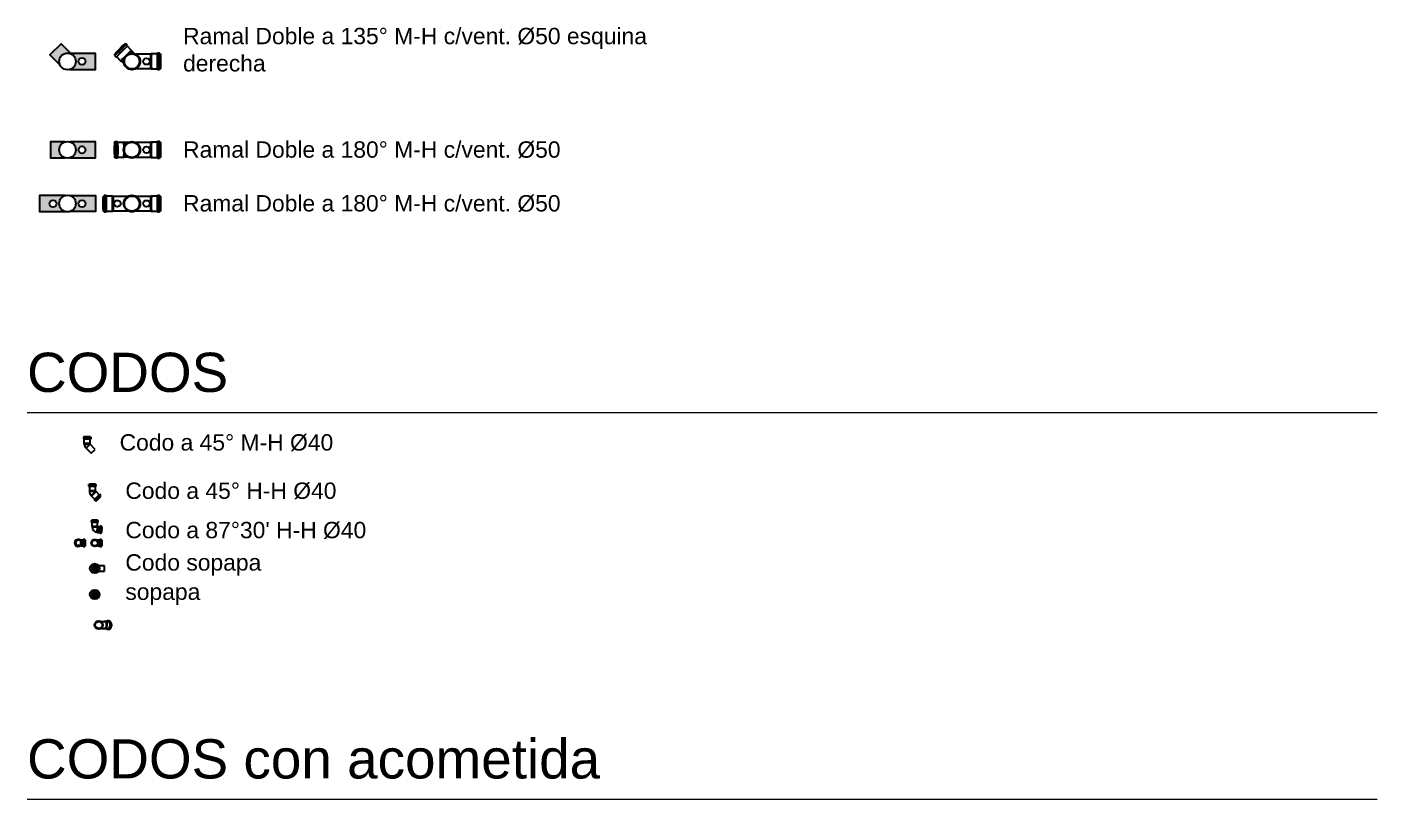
# Model space of a CAD drawing. Header units: metres. Extents: x 4626 to 5839, y 1264 to 1407.
# Drawn here: x 5813.12 to 5823.43, y 1300.76 to 1306.66 of the extents above; entities that cross this region are included whole.
import ezdxf

# ---------------------------------------------------------------- set-up
doc = ezdxf.new("R2010")
doc.units = ezdxf.units.M
doc.layers.get('0').update_dxf_attribs({"lineweight": 9})
for name, color, linetype, lineweight, true_color in [('AMR_IS_Cloaca Primaria', 7, 'Continuous', 25, 0xa50000), ('AMR_IS_Cloaca Secundaria', 7, 'Continuous', 25, 0xa57c00), ('AMR_IS_Ventilaciones', 7, 'Continuous', 25, 0x00a000)]:
    doc.layers.add(name, color=color, linetype=linetype, lineweight=lineweight, true_color=true_color)
doc.layers.add('AMR_IS_Referencias', color=2, linetype='Continuous', lineweight=9)
doc.styles.add('arial', font='arial.ttf')

# ---------------------------------------------------------------- blocks, each defined once
blk = doc.blocks.new('RD Vent 135 derecha')
at = {"ltscale": 0.5}
h = blk.add_hatch(color=256, dxfattribs=at)
h.dxf.hatch_style = 1
h.paths.add_polyline_path([(0.214, -0.061), (0.214, 0.061), (0.025, 0.061), (-0.049, 0.134), (-0.134, 0.049), (-0.056, -0.03, -0.12447), (-0.063, 0, -1), (0.063, 0, -0.331592), (0.018, -0.061)])
h.paths.add_polyline_path([(0.085, 0, -1), (0.138, 0, -1)], flags=16)
for points in [[(0.025, 0.061), (-0.049, 0.134), (-0.134, 0.049), (-0.056, -0.03)], [(0.018, -0.061), (0.214, -0.061), (0.214, 0.061), (0.025, 0.061)]]:
    blk.add_lwpolyline(points, dxfattribs=at)
for centre, radius in [((0, 0), 0.0632), ((0.111, 0), 0.0268)]:
    blk.add_circle(centre, radius, dxfattribs=at)
blk = doc.blocks.new('RD Vent 135 derecha D')
at = {"ltscale": 25.4}
for p, q in [((-0.048, 0.13), (-0.052, 0.134)), ((-0.034, 0.123), (-0.044, 0.134)), ((-0.005, 0.087), (-0.037, 0.118)), ((-0.134, 0.052), (-0.13, 0.048)), ((-0.134, 0.044), (-0.123, 0.034)), ((-0.118, 0.037), (-0.087, 0.005)), ((-0.087, 0.005), (-0.08, 0.002)), ((-0.08, 0.002), (-0.061, -0.016)), ((-0.002, 0.08), (-0.005, 0.087)), ((0.016, 0.061), (-0.002, 0.08)), ((0.143, 0.055), (0.032, 0.055)), ((0.15, 0.058), (0.143, 0.055)), ((0.195, 0.058), (0.15, 0.058)), ((0.211, 0.063), (0.196, 0.063)), ((0.217, 0.058), (0.211, 0.058)), ((0.032, -0.055), (0.143, -0.055)), ((0.143, -0.055), (0.15, -0.058)), ((0.15, -0.058), (0.195, -0.058)), ((0.196, -0.063), (0.211, -0.063)), ((0.211, -0.058), (0.217, -0.058))]:
    blk.add_line(p, q, dxfattribs=at)
for centre, radius in [((0, 0), 0.0632), ((0, 0), 0.0632), ((0, 0), 0.0577), ((0, 0), 0.0577), ((0.111, 0), 0.0249)]:
    blk.add_circle(centre, radius, dxfattribs=at)
for centre, major_axis, start_param, end_param in [((-0.093, 0.093), (0.0408, 0.0408), 1.570796326803666, 7.853981633983253), ((-0.089, 0.089), (0.0447, 0.0447), 3.141593, 6.702457), ((-0.089, 0.089), (0.0408, 0.0408), 3.141593, 6.283185), ((-0.078, 0.078), (0.0447, 0.0447), 3.141593, 6.283185), ((-0.089, 0.089), (0.0447, 0.0447), 2.722321, 3.141593), ((-0.046, 0.046), (0.0408, 0.0408), 3.141593, 4.564951), ((-0.041, 0.041), (0.0387, 0.0387), 3.159679, 4.143776), ((-0.046, 0.046), (0.0408, 0.0408), 4.859827, 6.283185), ((-0.041, 0.041), (0.0387, 0.0387), 5.281002, 6.265099), ((0.143, 0), (0, 0.0547), 0.018086, 3.123507), ((0.15, 0), (0, 0.0577), 0, 3.141593), ((0.196, 0), (0, 0.0632), 0, 3.141593), ((0.211, 0), (0, 0.0632), -0.419271, 3.141593), ((0.211, 0), (0, 0.0577), 0, 3.141593), ((0.211, 0), (0, 0.0632), 3.141593, 3.560864)]:
    blk.add_ellipse(centre, major_axis=major_axis, ratio=0.043619, start_param=start_param, end_param=end_param, dxfattribs=at)
blk.add_ellipse((0.217, 0), major_axis=(0, 0.0577), ratio=0.043619, dxfattribs=at)
blk = doc.blocks.new('RD 180 1Vent')
at = {"ltscale": 0.5}
h = blk.add_hatch(color=256, dxfattribs=at)
h.dxf.hatch_style = 1
h.paths.add_polyline_path([(0.018, 0.061, -0.331592), (0.063, 0, -0.331592), (0.018, -0.061), (0.214, -0.061), (0.214, 0.061)])
h.paths.add_polyline_path([(0.138, 0, -1), (0.085, 0, -1)], flags=16)
h.paths.add_polyline_path([(-0.018, 0.061), (-0.129, 0.061), (-0.129, -0.061), (-0.018, -0.061, -0.331592), (-0.063, 0, -0.331592)])
for points in [[(-0.018, 0.061), (-0.129, 0.061), (-0.129, -0.061), (-0.018, -0.061)], [(0.018, -0.061), (0.214, -0.061), (0.214, 0.061), (0.018, 0.061)]]:
    blk.add_lwpolyline(points, dxfattribs=at)
for centre, radius in [((0, 0), 0.0632), ((0.111, 0), 0.0268)]:
    blk.add_circle(centre, radius, dxfattribs=at)
blk = doc.blocks.new('RD 180 1Vent d')
at = {"ltscale": 25.4}
for p, q in [((-0.132, 0.058), (-0.126, 0.058)), ((-0.126, 0.063), (-0.111, 0.063)), ((-0.11, 0.058), (-0.065, 0.058)), ((-0.058, 0.055), (-0.065, 0.058)), ((-0.032, 0.055), (-0.058, 0.055)), ((0.143, 0.055), (0.032, 0.055)), ((0.15, 0.058), (0.143, 0.055)), ((0.195, 0.058), (0.15, 0.058)), ((0.211, 0.063), (0.196, 0.063)), ((0.217, 0.058), (0.211, 0.058)), ((-0.126, -0.058), (-0.132, -0.058)), ((-0.111, -0.063), (-0.126, -0.063)), ((-0.065, -0.058), (-0.11, -0.058)), ((-0.058, -0.055), (-0.065, -0.058)), ((-0.032, -0.055), (-0.058, -0.055)), ((0.032, -0.055), (0.143, -0.055)), ((0.143, -0.055), (0.15, -0.058)), ((0.15, -0.058), (0.195, -0.058)), ((0.196, -0.063), (0.211, -0.063)), ((0.211, -0.058), (0.217, -0.058))]:
    blk.add_line(p, q, dxfattribs=at)
for centre, radius in [((0, 0), 0.0632), ((0, 0), 0.0577), ((0.111, 0), 0.0249)]:
    blk.add_circle(centre, radius, dxfattribs=at)
at = {"ltscale": 25.4, "extrusion": (0, 0, -1)}
blk.add_ellipse((-0.132, 0), major_axis=(0, -0.0577), ratio=0.043619, dxfattribs=at)
for centre, major_axis, start_param, end_param in [((-0.126, 0), (0, -0.0632), 2.722321, 6.283185), ((-0.126, 0), (0, 0.0577), 0, 3.141593), ((-0.111, 0), (0, -0.0632), 3.141593, 6.283185), ((-0.065, 0), (0, -0.0577), 3.141593, 4.564951), ((-0.058, 0), (0, 0.0547), 0.018086, 1.002184), ((-0.126, 0), (0, -0.0632), 0, 0.419271), ((-0.065, 0), (0, -0.0577), 4.859827, 6.283185), ((-0.058, 0), (0, 0.0547), 2.139409, 3.123507)]:
    blk.add_ellipse(centre, major_axis=major_axis, ratio=0.043619, start_param=start_param, end_param=end_param, dxfattribs=at)
at = {"ltscale": 25.4}
for centre, major_axis, start_param, end_param in [((0.143, 0), (0, -0.0547), 3.159679, 6.265099), ((0.15, 0), (0, 0.0577), 0, 3.141593), ((0.196, 0), (0, 0.0632), 0, 3.141593), ((0.211, 0), (0, -0.0632), 2.722321, 6.283185), ((0.211, 0), (0, 0.0577), 0, 3.141593), ((0.211, 0), (0, -0.0632), 0, 0.419271)]:
    blk.add_ellipse(centre, major_axis=major_axis, ratio=0.043619, start_param=start_param, end_param=end_param, dxfattribs=at)
blk.add_ellipse((0.217, 0), major_axis=(0, 0.0577), ratio=0.043619, dxfattribs=at)
blk = doc.blocks.new('RD 180 2Vent')
at = {"ltscale": 0.5}
h = blk.add_hatch(color=256, dxfattribs=at)
h.dxf.hatch_style = 1
h.paths.add_polyline_path([(0.018, 0.061, -0.331592), (0.063, 0, -0.331592), (0.018, -0.061), (0.214, -0.061), (0.214, 0.061)])
h.paths.add_polyline_path([(0.138, 0, -1), (0.085, 0, -1)], flags=16)
h.paths.add_polyline_path([(-0.214, 0.061), (-0.214, -0.061), (-0.018, -0.061, -0.331592), (-0.063, 0, -0.331592), (-0.018, 0.061)])
h.paths.add_polyline_path([(-0.085, 0, -1), (-0.138, 0, -1)], flags=16)
for points in [[(-0.018, 0.061), (-0.214, 0.061), (-0.214, -0.061), (-0.018, -0.061)], [(0.018, 0.061), (0.214, 0.061), (0.214, -0.061), (0.018, -0.061)]]:
    blk.add_lwpolyline(points, dxfattribs=at)
for centre, radius in [((-0.111, 0), 0.0268), ((0, 0), 0.0632), ((0.111, 0), 0.0268)]:
    blk.add_circle(centre, radius, dxfattribs=at)
blk = doc.blocks.new('RD 180 2Vent d')
at = {"ltscale": 25.4}
for p, q in [((-0.211, 0.058), (-0.217, 0.058)), ((-0.196, 0.063), (-0.211, 0.063)), ((-0.15, 0.058), (-0.195, 0.058)), ((-0.143, 0.055), (-0.15, 0.058)), ((-0.032, 0.055), (-0.143, 0.055)), ((0.143, 0.055), (0.032, 0.055)), ((0.15, 0.058), (0.143, 0.055)), ((0.195, 0.058), (0.15, 0.058)), ((0.211, 0.063), (0.196, 0.063)), ((0.217, 0.058), (0.211, 0.058)), ((-0.217, -0.058), (-0.211, -0.058)), ((-0.211, -0.063), (-0.196, -0.063)), ((-0.195, -0.058), (-0.15, -0.058)), ((-0.15, -0.058), (-0.143, -0.055)), ((-0.143, -0.055), (-0.032, -0.055)), ((0.032, -0.055), (0.143, -0.055)), ((0.143, -0.055), (0.15, -0.058)), ((0.15, -0.058), (0.195, -0.058)), ((0.196, -0.063), (0.211, -0.063)), ((0.211, -0.058), (0.217, -0.058))]:
    blk.add_line(p, q, dxfattribs=at)
for centre, radius in [((-0.111, 0), 0.0249), ((0, 0), 0.0632), ((0, 0), 0.0632), ((0, 0), 0.0577), ((0, 0), 0.0577), ((0.111, 0), 0.0249)]:
    blk.add_circle(centre, radius, dxfattribs=at)
for centre in [(-0.217, 0), (0.217, 0)]:
    blk.add_ellipse(centre, major_axis=(0, 0.0577), ratio=0.043619, dxfattribs=at)
for centre, major_axis, start_param, end_param in [((-0.211, 0), (0, -0.0632), 0, 3.560864), ((-0.211, 0), (0, 0.0577), 3.141593, 6.283185), ((-0.196, 0), (0, 0.0632), 3.141593, 6.283185), ((-0.15, 0), (0, 0.0577), 3.141593, 6.283185), ((-0.143, 0), (0, 0.0547), 3.159679, 6.265099), ((0.143, 0), (0, 0.0547), 0.018086, 3.123507), ((0.15, 0), (0, 0.0577), 0, 3.141593), ((0.196, 0), (0, 0.0632), 0, 3.141593), ((0.211, 0), (0, -0.0632), 2.722321, 6.283185), ((0.211, 0), (0, 0.0577), 0, 3.141593), ((-0.211, 0), (0, -0.0632), 5.863914, 6.283185), ((0.211, 0), (0, -0.0632), 0, 0.419271)]:
    blk.add_ellipse(centre, major_axis=major_axis, ratio=0.043619, start_param=start_param, end_param=end_param, dxfattribs=at)
blk = doc.blocks.new('CODO A 45 40 MH')
at = {"ltscale": 25.4}
for p, q in [((-0.076, 0.108), (-0.017, 0.108)), ((-0.076, 0.108), (-0.076, 0.096)), ((-0.071, 0.114), (-0.023, 0.114)), ((-0.071, 0.114), (-0.071, 0.108)), ((-0.023, 0.108), (-0.023, 0.114)), ((-0.017, 0.096), (-0.017, 0.108)), ((-0.076, 0.096), (-0.017, 0.096)), ((-0.071, 0.096), (-0.071, 0.062)), ((-0.071, 0.062), (-0.023, 0.062)), ((-0.071, 0.062), (-0.069, 0.056)), ((-0.069, 0.056), (-0.025, 0.056)), ((-0.055, 0.025), (-0.025, 0.055)), ((-0.055, 0.025), (-0.015, -0.015)), ((-0.025, 0.056), (-0.023, 0.062)), ((0.015, 0.015), (-0.025, 0.055)), ((-0.023, 0.062), (-0.023, 0.096)), ((-0.015, -0.015), (0.015, 0.015))]:
    blk.add_line(p, q, dxfattribs=at)
for radius in [0.0447, 0.00109]:
    blk.add_arc((-0.024, 0.056), radius, 180, 225, dxfattribs=at)
blk = doc.blocks.new('CODO A 45 40 H-H')
at = {"ltscale": 25.4}
for p, q in [((-0.077, 0.109), (-0.018, 0.109)), ((-0.077, 0.109), (-0.077, 0.096)), ((-0.071, 0.114), (-0.023, 0.114)), ((-0.071, 0.114), (-0.071, 0.109)), ((-0.023, 0.109), (-0.023, 0.114)), ((-0.018, 0.096), (-0.018, 0.109)), ((-0.077, 0.096), (-0.018, 0.096)), ((-0.071, 0.096), (-0.071, 0.062)), ((-0.071, 0.062), (-0.023, 0.062)), ((-0.071, 0.062), (-0.069, 0.057)), ((-0.069, 0.057), (-0.026, 0.057)), ((-0.056, 0.025), (-0.025, 0.056)), ((-0.056, 0.025), (-0.054, 0.02)), ((-0.054, 0.02), (-0.02, 0.054)), ((-0.054, 0.02), (-0.03, -0.004)), ((-0.034, -0.008), (0.008, 0.034)), ((-0.026, 0.057), (-0.023, 0.062)), ((-0.02, 0.054), (-0.025, 0.056)), ((-0.025, -0.017), (0.017, 0.025)), ((-0.023, 0.062), (-0.023, 0.096)), ((0.004, 0.03), (-0.02, 0.054)), ((-0.017, -0.017), (0.017, 0.017)), ((0.017, 0.025), (0.008, 0.034)), ((0.017, 0.017), (0.013, 0.021)), ((-0.034, -0.008), (-0.025, -0.017)), ((-0.021, -0.013), (-0.017, -0.017))]:
    blk.add_line(p, q, dxfattribs=at)
for radius in [0.0447, 0.00109]:
    blk.add_arc((-0.025, 0.057), radius, 180, 225, dxfattribs=at)
blk = doc.blocks.new('CODO 8730 40 hh a')
at = {"ltscale": 25.4}
for p, q in [((-0.022, 0), (0.022, 0)), ((-0.022, 0), (-0.022, -0.005)), ((0.022, -0.005), (0.022, 0)), ((-0.027, -0.005), (0.027, -0.005)), ((-0.027, -0.005), (-0.027, -0.017)), ((-0.027, -0.017), (0.027, -0.017)), ((-0.022, -0.017), (-0.022, -0.048)), ((-0.022, -0.048), (0.022, -0.048)), ((-0.022, -0.048), (-0.02, -0.053)), ((-0.02, -0.053), (0.02, -0.053)), ((0.019, -0.094), (0.021, -0.054)), ((0.019, -0.094), (0.024, -0.096)), ((0.02, -0.053), (0.022, -0.048)), ((0.026, -0.052), (0.021, -0.054)), ((0.022, -0.048), (0.022, -0.017)), ((0.024, -0.096), (0.026, -0.052)), ((0.024, -0.096), (0.038, -0.097)), ((0.04, -0.053), (0.026, -0.052)), ((0.027, -0.017), (0.027, -0.005)), ((0.038, -0.102), (0.041, -0.048)), ((0.038, -0.102), (0.05, -0.102)), ((0.052, -0.048), (0.041, -0.048)), ((0.05, -0.102), (0.052, -0.048)), ((0.05, -0.097), (0.055, -0.097)), ((0.057, -0.053), (0.052, -0.053)), ((0.055, -0.097), (0.057, -0.053))]:
    blk.add_line(p, q, dxfattribs=at)
for radius in [0.041, 0.001]:
    blk.add_arc((0.021, -0.053), radius, 180, 267.5, dxfattribs=at)
blk = doc.blocks.new('CODO 8730 HH 40 B')
at = {"ltscale": 25.4}
for p, q in [((0.02, 0.02), (0.018, 0.02)), ((0.025, 0.022), (0.02, 0.02)), ((0.039, 0.022), (0.025, 0.022)), ((0.051, 0.027), (0.039, 0.027)), ((0.056, 0.022), (0.052, 0.022)), ((0.018, -0.02), (0.02, -0.02)), ((0.02, -0.02), (0.025, -0.022)), ((0.025, -0.022), (0.039, -0.022)), ((0.039, -0.027), (0.051, -0.027)), ((0.052, -0.022), (0.056, -0.022))]:
    blk.add_line(p, q, dxfattribs=at)
for radius in [0.027, 0.022]:
    blk.add_circle((0, 0), radius, dxfattribs=at)
for centre, major_axis, start_param, end_param in [((0.02, 0), (0, 0.02), 5.785147, 6.283185), ((0.025, 0), (0, 0.022), 5.082194, 6.283185), ((0.025, 0), (0, 0.022), 0, 0.018086), ((0.039, 0), (0, 0.027), 2.523206, 6.283185), ((0.039, 0), (0, 0.027), 0, 0.618387), ((0.039, 0), (0, -0.022), 0, 3.141593), ((0.051, 0), (0, 0.027), 3.141593, 6.283185), ((0.056, 0), (0, 0.022), 3.141593, 6.283185), ((0.02, 0), (0, 0.02), 3.141593, 3.639631), ((0.025, 0), (0, 0.022), 3.123507, 4.342584)]:
    blk.add_ellipse(centre, major_axis=major_axis, ratio=0.043619, start_param=start_param, end_param=end_param, dxfattribs=at)
blk = doc.blocks.new('sopapa codo')
for p, q in [((-0.005, 0.001), (0.005, 0.001)), ((-0.005, -0.001), (0.005, -0.001))]:
    blk.add_line(p, q)
at = {"ltscale": 25.4}
for p, q in [((0.074, 0.02), (0.031, 0.02)), ((0.031, -0.02), (0.074, -0.02))]:
    blk.add_line(p, q, dxfattribs=at)
for points in [[(0, -0.033, 1), (0, 0.033, 1)], [(0, -0.032, 1), (0, 0.032, 1)], [(0, 0.018, 1), (0, -0.018, 1)], [(-0.017, 0.006, 1), (-0.011, 0.004, -0.148947), (-0.007, 0.01, 1), (-0.011, 0.014, 0.149081)], [(0, 0.005, 1), (0, -0.005, 1)], [(0, 0.018, 1), (0, 0.012, -0.148947), (0.007, 0.01, 1), (0.01, 0.015, 0.149081)], [(0.011, -0.004, 1), (0.017, -0.005, 0.149405), (0.017, 0.005, 1), (0.011, 0.003, -0.1491)], [(-0.011, -0.014, 1), (-0.007, -0.01, -0.1491), (-0.011, -0.004, 1), (-0.017, -0.006, 0.149405)], [(0.007, -0.01, -0.150366), (0, -0.012, 0.988408), (0, -0.018, 0.149853), (0.01, -0.015, 1.012146)]]:
    blk.add_lwpolyline(points, format="xyb", close=True)
blk.add_circle((0, 0), 0.0365)
blk.add_ellipse((0.074, 0), major_axis=(0, -0.02), ratio=0.043619, start_param=0, end_param=3.141593, dxfattribs=at)
blk = doc.blocks.new('sopapa vertical')
for p, q in [((-0.005, 0.001), (0.005, 0.001)), ((-0.005, -0.001), (0.005, -0.001))]:
    blk.add_line(p, q)
for points in [[(0, -0.033, 1), (0, 0.033, 1)], [(0, -0.032, 1), (0, 0.032, 1)], [(0, 0.018, 1), (0, -0.018, 1)], [(-0.017, 0.006, 1), (-0.011, 0.004, -0.148947), (-0.007, 0.01, 1), (-0.011, 0.014, 0.149081)], [(0, 0.005, 1), (0, -0.005, 1)], [(0, 0.018, 1), (0, 0.012, -0.148947), (0.007, 0.01, 1), (0.01, 0.015, 0.149081)], [(0.011, -0.003, 1), (0.017, -0.005, 0.149405), (0.017, 0.005, 1), (0.011, 0.004, -0.1491)], [(-0.011, -0.014, 1), (-0.007, -0.01, -0.1491), (-0.011, -0.004, 1), (-0.017, -0.006, 0.149405)], [(0.007, -0.01, -0.150366), (0, -0.012, 0.988408), (0, -0.018, 0.149853), (0.01, -0.015, 1.012146)]]:
    blk.add_lwpolyline(points, format="xyb", close=True)
blk.add_circle((0, 0), 0.0365)
blk = doc.blocks.new('codo a 9730 40 C')
at = {"ltscale": 25.4}
for p, q in [((-0.036, 0.02), (-0.038, 0.02)), ((-0.031, 0.022), (-0.036, 0.02)), ((-0.016, 0.022), (-0.031, 0.022)), ((-0.005, 0.027), (-0.016, 0.027)), ((0, 0.022), (-0.004, 0.022)), ((-0.038, -0.02), (-0.036, -0.02)), ((-0.036, -0.02), (-0.031, -0.022)), ((-0.031, -0.022), (-0.016, -0.022)), ((-0.016, -0.027), (-0.005, -0.027)), ((-0.004, -0.022), (0, -0.022))]:
    blk.add_line(p, q, dxfattribs=at)
at = {"ltscale": 0.5}
for points in [[(-0.038, 0.02), (-0.056, 0.02)], [(-0.038, -0.02), (-0.056, -0.02)]]:
    blk.add_lwpolyline(points, dxfattribs=at)
at = {"ltscale": 25.4}
for radius, start, end in [(0.027, 47.7946, 312.2054), (0.02, 90, 270)]:
    blk.add_arc((-0.056, 0), radius, start, end, dxfattribs=at)
for centre, major_axis, start_param, end_param in [((-0.036, 0), (0, 0.02), 5.785147, 6.283185), ((-0.036, 0), (0, 0.02), 3.141593, 6.283185), ((-0.031, 0), (0, 0.022), 3.123507, 6.283185), ((-0.031, 0), (0, 0.022), 0, 0.018086), ((-0.016, 0), (0, 0.027), 2.523206, 6.283185), ((-0.016, 0), (0, 0.027), 0, 0.618387), ((-0.016, 0), (0, -0.022), 0, 3.141593), ((-0.005, 0), (0, 0.027), 3.141593, 6.283185), ((0, 0), (0, 0.022), 3.141593, 6.283185)]:
    blk.add_ellipse(centre, major_axis=major_axis, ratio=0.043619, start_param=start_param, end_param=end_param, dxfattribs=at)
blk = doc.blocks.new('ramal invertido 50')
at = {"ltscale": 25.4}
for p, q in [((0.043, 0.025), (0.02, 0.025)), ((0.068, 0.027), (0.046, 0.027)), ((0.076, 0.032), (0.068, 0.032)), ((0.02, -0.025), (0.043, -0.025)), ((0.046, -0.027), (0.068, -0.027)), ((0.068, -0.032), (0.076, -0.032))]:
    blk.add_line(p, q, dxfattribs=at)
for radius in [0.0318, 0.0268]:
    blk.add_circle((0, 0), radius, dxfattribs=at)
for centre, major_axis, start_param, end_param in [((0.046, 0), (0, 0.0268), 0, 0.387317), ((0.046, 0), (0, 0.0268), 2.754276, 6.283185), ((0.043, 0), (0, -0.0248), 0, 3.141593), ((0.068, 0), (0, 0.0318), 0, 0.566564), ((0.068, 0), (0, 0.0318), 2.575028, 6.283185), ((0.068, 0), (0, -0.0268), 0, 3.141593), ((0.076, 0), (0, -0.0318), 0, 3.141593)]:
    blk.add_ellipse(centre, major_axis=major_axis, ratio=0.707107, start_param=start_param, end_param=end_param, dxfattribs=at)

msp = doc.modelspace()

# ---------------------------------------------------------------- linework, layer by layer
at = {"layer": 'AMR_IS_Cloaca Primaria', "lineweight": 9}
for points in [[(5813.116, 1303.713), (5823.43, 1303.713)], [(5813.116, 1300.757), (5823.43, 1300.757)]]:
    msp.add_lwpolyline(points, dxfattribs=at)

# ---------------------------------------------------------------- block references
at = {"layer": 'AMR_IS_Cloaca Primaria'}
for name, p in [('RD Vent 135 derecha', (5813.425, 1306.396)), ('RD Vent 135 derecha D', (5813.917, 1306.396)), ('RD 180 1Vent', (5813.425, 1305.72)), ('RD 180 1Vent d', (5813.917, 1305.72)), ('RD 180 2Vent', (5813.425, 1305.309)), ('RD 180 2Vent d', (5813.917, 1305.309))]:
    msp.add_blockref(name, p, dxfattribs=at)
at = {"layer": 'AMR_IS_Cloaca Secundaria', "lineweight": 9}
for name, p in [('CODO A 45 40 MH', (5813.622, 1303.415)), ('CODO A 45 40 H-H', (5813.663, 1303.053))]:
    msp.add_blockref(name, p, dxfattribs=at)
at = {"layer": 'AMR_IS_Cloaca Secundaria', "color": 5}
for name, p in [('CODO 8730 40 hh a', (5813.633, 1302.891)), ('codo a 9730 40 C', (5813.562, 1302.715)), ('CODO 8730 HH 40 B', (5813.633, 1302.715)), ('sopapa codo', (5813.633, 1302.52)), ('sopapa vertical', (5813.633, 1302.321))]:
    msp.add_blockref(name, p, dxfattribs=at)
at = {"layer": 'AMR_IS_Ventilaciones', "color": 5}
msp.add_blockref('ramal invertido 50', (5813.664, 1302.087), dxfattribs=at)

# ---------------------------------------------------------------- texts
at = {"layer": 'AMR_IS_Referencias', "attachment_point": 4, "style": 'arial'}
for s, insert, char_height, width in [('\\pxql;{\\H0.83333x;Ramal Doble a 135° M-H c/vent. %%C50 esquina derecha}', (5814.308, 1306.485), 0.15, 3.54753), ('\\pxql;{\\H0.83333x;Ramal Doble a 180° M-H c/vent. %%C50}', (5814.308, 1305.72), 0.15, 3.54753), ('\\pxql;{\\H0.83333x;Ramal Doble a 180° M-H c/vent. %%C50}', (5814.308, 1305.309), 0.15, 3.54753), ('CODOS', (5813.116, 1304.017), 0.3, 8.84278), ('\\pxql;{\\H0.83333x;\\C0;Codo a 45° M-H %%C40}', (5813.823, 1303.481), 0.15, 3.54753), ('\\pxql;{\\H0.83333x;\\C0;Codo a 45° H-H %%C40}', (5813.867, 1303.112), 0.15, 3.54753), ("\\pxql;{\\H0.83333x;\\C0;Codo a 87°30' H-H %%C40}", (5813.867, 1302.811), 0.15, 3.54753), ('\\pxql;{\\H0.83333x;\\C0;Codo sopapa}', (5813.867, 1302.547), 0.15, 3.54753), ('\\pxql;{\\H0.83333x;\\C0;sopapa}', (5813.867, 1302.323), 0.15, 3.54753), ('CODOS con acometida', (5813.116, 1301.062), 0.3, 8.84278)]:
    msp.add_mtext(s, dxfattribs=dict(at, insert=insert, char_height=char_height, width=width))

doc.saveas('drawing.dxf')
